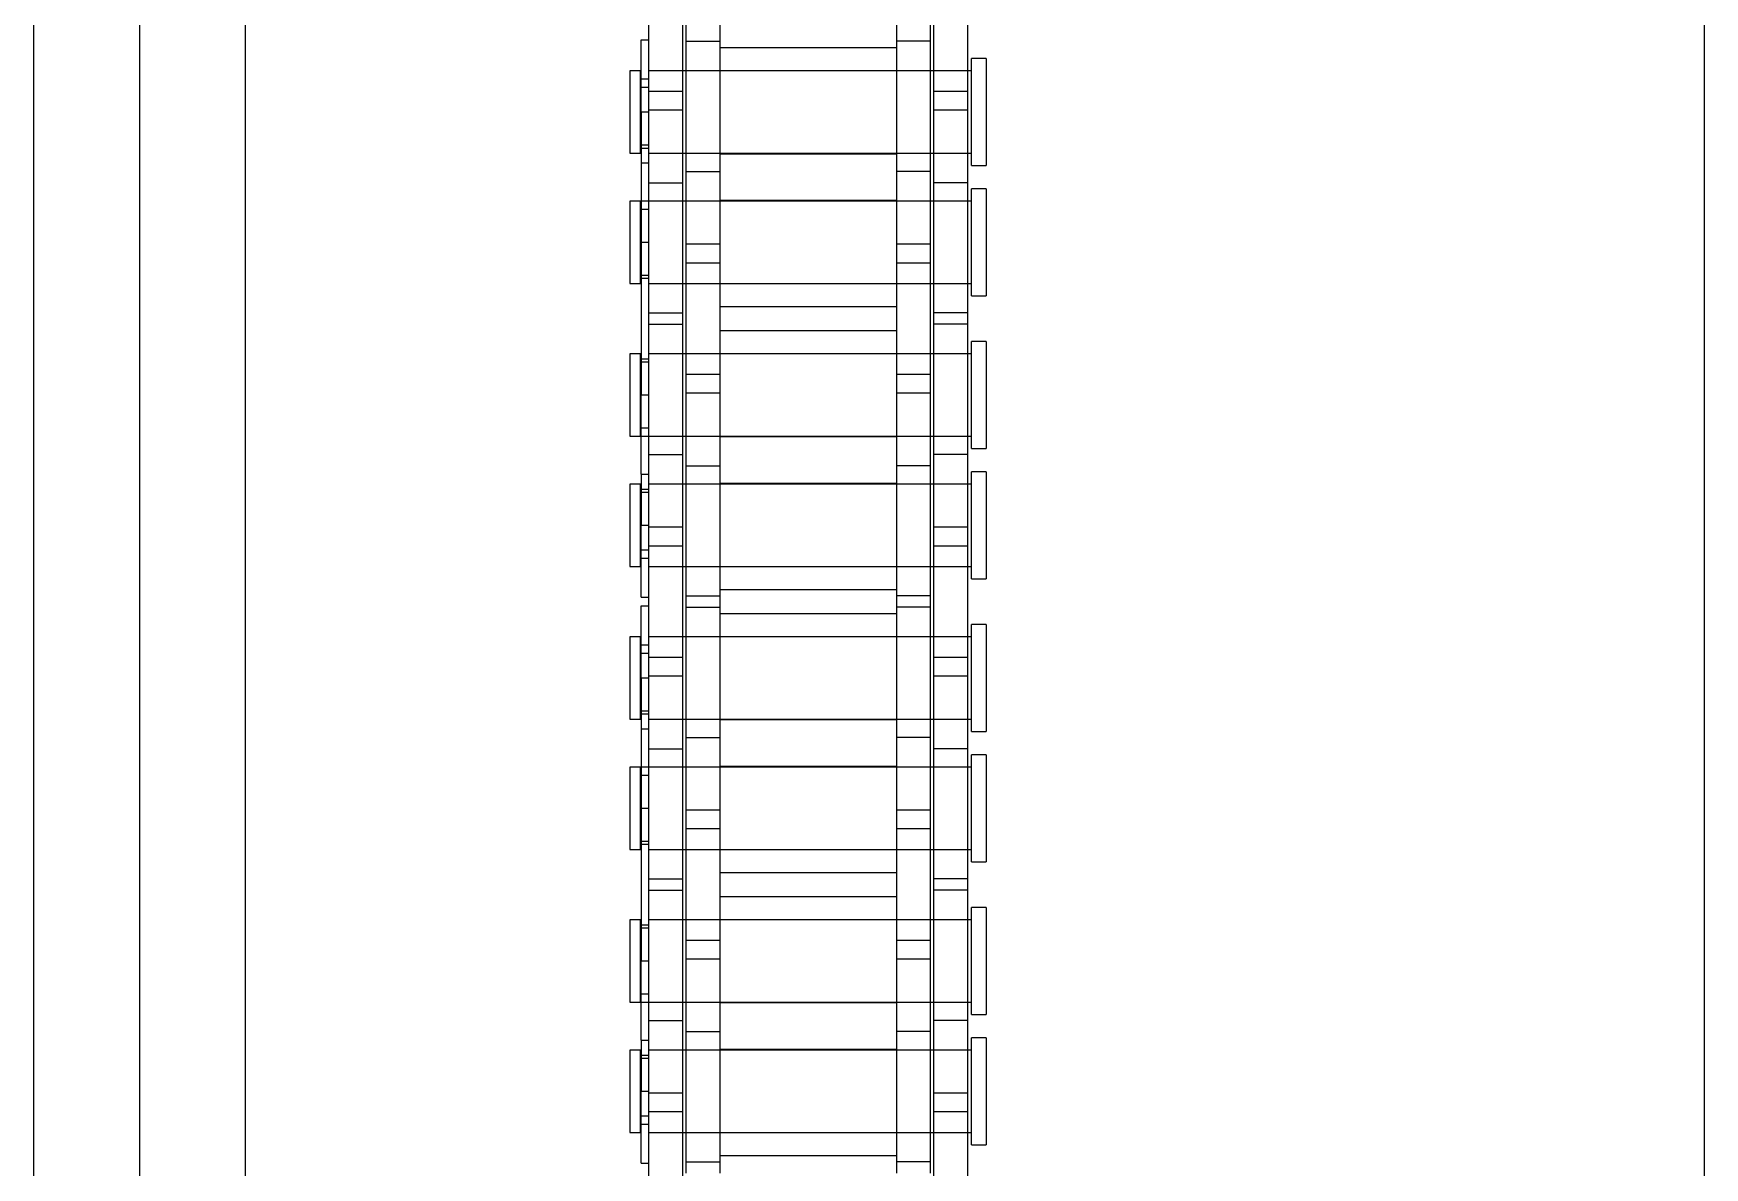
# Model space of a CAD drawing. Header units: metres. Extents: x 0 to 63075, y 0 to 44550.
# Drawn here: x 13894.7 to 13969.7, y 27857.1 to 27908 of the extents above; entities that cross this region are included whole.
import ezdxf

# ---------------------------------------------------------------- set-up
doc = ezdxf.new("R2010")
doc.units = ezdxf.units.M
doc.header["$LTSCALE"] = 75
doc.linetypes.add('HIDDEN2', pattern=[4.7625, 3.175, -1.5875])
for name, color, linetype in [('SDM', 7, 'Continuous'), ('SL4', 4, 'Continuous'), ('ST1', 7, 'HIDDEN2')]:
    doc.layers.add(name, color=color, linetype=linetype)

# ---------------------------------------------------------------- blocks, each defined once
blk = doc.blocks.new('A$Cb6dca9d5')
at = {"layer": 'SL4'}
for p, q in [((48.235, 2334.737), (48.235, 1009.762)), ((57.76, 1009.762), (57.76, 2334.737)), ((123.235, 1009.762), (123.235, 2334.737))]:
    blk.add_line(p, q, dxfattribs=at)
at = {"layer": 'ST1'}
for p, q in [((52.998, 2334.737), (52.998, 1009.762)), ((57.76, 1009.762), (57.76, 2334.737)), ((77.515, 1174.202), (77.515, 1167.852)), ((79.035, 1174.202), (79.035, 1167.852)), ((86.965, 1174.202), (86.965, 1167.852)), ((88.485, 1174.202), (88.485, 1167.852)), ((75.843, 1170.597), (75.843, 1161.502)), ((77.363, 1170.597), (77.363, 1161.502)), ((88.637, 1170.597), (88.637, 1161.502)), ((90.157, 1170.597), (90.157, 1161.502)), ((75.511, 1167.908), (75.843, 1167.908)), ((75.511, 1164.677), (75.511, 1167.908)), ((77.515, 1167.852), (79.035, 1167.852)), ((77.515, 1167.852), (77.515, 1158.757)), ((79.035, 1167.852), (79.035, 1158.757)), ((88.485, 1167.852), (86.965, 1167.852)), ((86.965, 1167.852), (86.965, 1158.757)), ((88.485, 1167.852), (88.485, 1158.757)), ((79.035, 1167.569), (86.965, 1167.569)), ((90.342, 1162.278), (90.342, 1167.075)), ((91, 1167.075), (90.342, 1167.075)), ((91, 1167.075), (91, 1162.278)), ((75, 1166.522), (75, 1162.832)), ((75.474, 1166.522), (75, 1166.522)), ((75.474, 1162.832), (75.474, 1166.522)), ((77.363, 1166.522), (75.843, 1166.522)), ((90.342, 1166.522), (75.843, 1166.522)), ((79.035, 1166.522), (77.515, 1166.522)), ((86.965, 1166.522), (79.035, 1166.522)), ((88.485, 1166.522), (86.965, 1166.522)), ((90.157, 1166.522), (88.637, 1166.522)), ((75.843, 1166.153), (75.474, 1166.153)), ((75.511, 1165.784), (75.843, 1165.784)), ((75.843, 1165.609), (77.363, 1165.609)), ((88.637, 1165.609), (90.157, 1165.609)), ((75.511, 1164.677), (75.843, 1164.677)), ((75.511, 1164.677), (75.511, 1151.977)), ((77.363, 1164.749), (75.843, 1164.749)), ((90.157, 1164.749), (88.637, 1164.749)), ((75, 1162.832), (75.474, 1162.832)), ((75.474, 1163.201), (75.843, 1163.201)), ((75.511, 1163.058), (75.843, 1163.058)), ((75.843, 1162.832), (77.363, 1162.832)), ((75.843, 1162.832), (90.342, 1162.832)), ((77.515, 1162.832), (79.035, 1162.832)), ((79.035, 1162.832), (86.965, 1162.832)), ((86.965, 1162.789), (79.035, 1162.789)), ((86.965, 1162.832), (88.485, 1162.832)), ((88.637, 1162.832), (90.157, 1162.832)), ((75.843, 1162.381), (75.511, 1162.381)), ((77.515, 1162.004), (79.035, 1162.004)), ((88.485, 1162.004), (86.965, 1162.004)), ((90.342, 1162.278), (91, 1162.278)), ((75.843, 1161.502), (77.363, 1161.502)), ((75.843, 1161.502), (75.843, 1155.152)), ((77.363, 1161.502), (77.363, 1155.152)), ((90.157, 1161.502), (88.637, 1161.502)), ((88.637, 1161.502), (88.637, 1155.152)), ((90.157, 1161.502), (90.157, 1155.152)), ((90.342, 1156.43), (90.342, 1161.227)), ((91, 1161.227), (90.342, 1161.227)), ((91, 1161.227), (91, 1156.43)), ((75, 1160.674), (75, 1156.984)), ((75.474, 1160.674), (75, 1160.674)), ((75.474, 1156.984), (75.474, 1160.674)), ((75.843, 1160.305), (75.474, 1160.305)), ((77.363, 1160.674), (75.511, 1160.674)), ((90.342, 1160.674), (75.843, 1160.674)), ((79.035, 1160.674), (77.515, 1160.674)), ((79.035, 1160.717), (86.965, 1160.717)), ((86.965, 1160.674), (79.035, 1160.674)), ((88.485, 1160.674), (86.965, 1160.674)), ((90.157, 1160.674), (88.637, 1160.674)), ((75.511, 1158.829), (75.843, 1158.829)), ((77.515, 1158.757), (77.515, 1157.897)), ((77.515, 1158.757), (79.035, 1158.757)), ((79.035, 1158.757), (79.035, 1157.897)), ((86.965, 1158.757), (86.965, 1157.897)), ((86.965, 1158.757), (88.485, 1158.757)), ((88.485, 1158.757), (88.485, 1157.897)), ((75.474, 1157.353), (75.843, 1157.353)), ((77.515, 1157.897), (77.515, 1148.802)), ((79.035, 1157.897), (77.515, 1157.897)), ((79.035, 1157.897), (79.035, 1148.802)), ((86.965, 1157.897), (86.965, 1148.802)), ((88.485, 1157.897), (86.965, 1157.897)), ((88.485, 1157.897), (88.485, 1148.802)), ((75, 1156.984), (75.474, 1156.984)), ((75.511, 1157.21), (75.843, 1157.21)), ((75.843, 1156.984), (77.363, 1156.984)), ((75.843, 1156.984), (90.342, 1156.984)), ((77.515, 1156.984), (79.035, 1156.984)), ((79.035, 1156.984), (86.965, 1156.984)), ((86.965, 1156.984), (88.485, 1156.984)), ((88.637, 1156.984), (90.157, 1156.984)), ((86.965, 1155.937), (79.035, 1155.937)), ((90.342, 1156.43), (91, 1156.43)), ((75.843, 1155.654), (77.363, 1155.654)), ((75.843, 1155.152), (77.363, 1155.152)), ((75.843, 1155.152), (75.843, 1146.057)), ((77.363, 1155.152), (77.363, 1146.057)), ((90.157, 1155.654), (88.637, 1155.654)), ((90.157, 1155.152), (88.637, 1155.152)), ((88.637, 1155.152), (88.637, 1146.057)), ((90.157, 1155.152), (90.157, 1146.057)), ((79.035, 1154.869), (86.965, 1154.869)), ((90.342, 1149.578), (90.342, 1154.375)), ((91, 1154.375), (90.342, 1154.375)), ((91, 1154.375), (91, 1149.578)), ((75, 1153.822), (75, 1150.132)), ((75.474, 1153.822), (75, 1153.822)), ((75.474, 1150.132), (75.474, 1153.822)), ((75.511, 1153.596), (75.843, 1153.596)), ((77.363, 1153.822), (75.843, 1153.822)), ((90.342, 1153.822), (75.843, 1153.822)), ((79.035, 1153.822), (77.515, 1153.822)), ((86.965, 1153.822), (79.035, 1153.822)), ((88.485, 1153.822), (86.965, 1153.822)), ((90.157, 1153.822), (88.637, 1153.822)), ((75.843, 1153.453), (75.474, 1153.453)), ((77.515, 1152.909), (79.035, 1152.909)), ((86.965, 1152.909), (88.485, 1152.909)), ((79.035, 1152.049), (77.515, 1152.049)), ((88.485, 1152.049), (86.965, 1152.049)), ((75.511, 1151.977), (75.843, 1151.977)), ((75.511, 1148.425), (75.511, 1151.977)), ((75.474, 1150.501), (75.843, 1150.501)), ((75, 1150.132), (75.474, 1150.132)), ((75.511, 1150.132), (77.363, 1150.132)), ((75.843, 1150.132), (90.342, 1150.132)), ((77.515, 1150.132), (79.035, 1150.132)), ((79.035, 1150.132), (86.965, 1150.132)), ((86.965, 1150.089), (79.035, 1150.089)), ((86.965, 1150.132), (88.485, 1150.132)), ((88.637, 1150.132), (90.157, 1150.132)), ((75.843, 1149.304), (77.363, 1149.304)), ((90.157, 1149.304), (88.637, 1149.304)), ((90.342, 1149.578), (91, 1149.578)), ((75.511, 1148.425), (75.511, 1146.129)), ((75.511, 1148.425), (75.843, 1148.425)), ((77.515, 1148.802), (79.035, 1148.802)), ((77.515, 1148.802), (77.515, 1142.452)), ((79.035, 1148.802), (79.035, 1142.452)), ((88.485, 1148.802), (86.965, 1148.802)), ((86.965, 1148.802), (86.965, 1142.452)), ((88.485, 1148.802), (88.485, 1142.452)), ((90.342, 1143.73), (90.342, 1148.527)), ((91, 1148.527), (90.342, 1148.527)), ((91, 1148.527), (91, 1143.73)), ((75, 1147.974), (75, 1144.284)), ((75.474, 1147.974), (75, 1147.974)), ((75.474, 1144.284), (75.474, 1147.974)), ((75.843, 1147.605), (75.474, 1147.605)), ((75.511, 1147.748), (75.843, 1147.748)), ((77.363, 1147.974), (75.843, 1147.974)), ((90.342, 1147.974), (75.843, 1147.974)), ((79.035, 1147.974), (77.515, 1147.974)), ((79.035, 1148.017), (86.965, 1148.017)), ((86.965, 1147.974), (79.035, 1147.974)), ((88.485, 1147.974), (86.965, 1147.974)), ((90.157, 1147.974), (88.637, 1147.974)), ((75.511, 1146.129), (75.843, 1146.129)), ((75.511, 1142.898), (75.511, 1146.129)), ((75.843, 1146.057), (75.843, 1145.197)), ((75.843, 1146.057), (77.363, 1146.057)), ((77.363, 1146.057), (77.363, 1145.197)), ((88.637, 1146.057), (88.637, 1145.197)), ((88.637, 1146.057), (90.157, 1146.057)), ((90.157, 1146.057), (90.157, 1145.197)), ((75.474, 1144.653), (75.843, 1144.653)), ((75.511, 1145.022), (75.843, 1145.022)), ((75.843, 1145.197), (75.843, 1136.102)), ((77.363, 1145.197), (75.843, 1145.197)), ((77.363, 1145.197), (77.363, 1136.102)), ((88.637, 1145.197), (88.637, 1136.102)), ((90.157, 1145.197), (88.637, 1145.197)), ((90.157, 1145.197), (90.157, 1136.102)), ((75, 1144.284), (75.474, 1144.284)), ((75.843, 1144.284), (77.363, 1144.284)), ((75.843, 1144.284), (90.342, 1144.284)), ((77.515, 1144.284), (79.035, 1144.284)), ((79.035, 1144.284), (86.965, 1144.284)), ((86.965, 1144.284), (88.485, 1144.284)), ((88.637, 1144.284), (90.157, 1144.284)), ((86.965, 1143.237), (79.035, 1143.237)), ((90.342, 1143.73), (91, 1143.73)), ((75.511, 1142.898), (75.843, 1142.898)), ((75.511, 1142.508), (75.843, 1142.508)), ((75.511, 1139.277), (75.511, 1142.508)), ((77.515, 1142.954), (79.035, 1142.954)), ((77.515, 1142.452), (79.035, 1142.452)), ((77.515, 1142.452), (77.515, 1133.357)), ((79.035, 1142.452), (79.035, 1133.357)), ((88.485, 1142.954), (86.965, 1142.954)), ((88.485, 1142.452), (86.965, 1142.452)), ((86.965, 1142.452), (86.965, 1133.357)), ((88.485, 1142.452), (88.485, 1133.357)), ((79.035, 1142.169), (86.965, 1142.169)), ((90.342, 1136.878), (90.342, 1141.675)), ((91, 1141.675), (90.342, 1141.675)), ((91, 1141.675), (91, 1136.878)), ((75, 1141.122), (75, 1137.432)), ((75.474, 1141.122), (75, 1141.122)), ((75.474, 1137.432), (75.474, 1141.122)), ((75.843, 1140.753), (75.474, 1140.753)), ((77.363, 1141.122), (75.843, 1141.122)), ((90.342, 1141.122), (75.843, 1141.122)), ((79.035, 1141.122), (77.515, 1141.122)), ((86.965, 1141.122), (79.035, 1141.122)), ((88.485, 1141.122), (86.965, 1141.122)), ((90.157, 1141.122), (88.637, 1141.122)), ((75.511, 1140.384), (75.843, 1140.384)), ((75.843, 1140.209), (77.363, 1140.209)), ((88.637, 1140.209), (90.157, 1140.209)), ((75.511, 1139.277), (75.511, 1126.577)), ((75.511, 1139.277), (75.843, 1139.277)), ((77.363, 1139.349), (75.843, 1139.349)), ((90.157, 1139.349), (88.637, 1139.349)), ((75.474, 1137.801), (75.843, 1137.801)), ((75, 1137.432), (75.474, 1137.432)), ((75.511, 1137.658), (75.843, 1137.658)), ((75.843, 1137.432), (77.363, 1137.432)), ((75.843, 1137.432), (90.342, 1137.432)), ((77.515, 1137.432), (79.035, 1137.432)), ((79.035, 1137.432), (86.965, 1137.432)), ((86.965, 1137.389), (79.035, 1137.389)), ((86.965, 1137.432), (88.485, 1137.432)), ((88.637, 1137.432), (90.157, 1137.432)), ((75.843, 1136.981), (75.511, 1136.981)), ((77.515, 1136.604), (79.035, 1136.604)), ((88.485, 1136.604), (86.965, 1136.604)), ((90.342, 1136.878), (91, 1136.878)), ((75.843, 1136.102), (77.363, 1136.102)), ((75.843, 1136.102), (75.843, 1129.752)), ((77.363, 1136.102), (77.363, 1129.752)), ((90.157, 1136.102), (88.637, 1136.102)), ((88.637, 1136.102), (88.637, 1129.752)), ((90.157, 1136.102), (90.157, 1129.752)), ((90.342, 1131.03), (90.342, 1135.827)), ((91, 1135.827), (90.342, 1135.827)), ((91, 1135.827), (91, 1131.03)), ((75, 1135.274), (75, 1131.584)), ((75.474, 1135.274), (75, 1135.274)), ((75.474, 1131.584), (75.474, 1135.274)), ((75.843, 1134.905), (75.474, 1134.905)), ((77.363, 1135.274), (75.511, 1135.274)), ((90.342, 1135.274), (75.843, 1135.274)), ((79.035, 1135.274), (77.515, 1135.274)), ((79.035, 1135.317), (86.965, 1135.317)), ((86.965, 1135.274), (79.035, 1135.274)), ((88.485, 1135.274), (86.965, 1135.274)), ((90.157, 1135.274), (88.637, 1135.274)), ((75.511, 1133.429), (75.843, 1133.429)), ((77.515, 1133.357), (77.515, 1132.497)), ((77.515, 1133.357), (79.035, 1133.357)), ((79.035, 1133.357), (79.035, 1132.497)), ((86.965, 1133.357), (86.965, 1132.497)), ((86.965, 1133.357), (88.485, 1133.357)), ((88.485, 1133.357), (88.485, 1132.497)), ((75.474, 1131.953), (75.843, 1131.953)), ((75.511, 1131.81), (75.843, 1131.81)), ((77.515, 1132.497), (77.515, 1123.402)), ((79.035, 1132.497), (77.515, 1132.497)), ((79.035, 1132.497), (79.035, 1123.402)), ((86.965, 1132.497), (86.965, 1123.402)), ((88.485, 1132.497), (86.965, 1132.497)), ((88.485, 1132.497), (88.485, 1123.402)), ((75, 1131.584), (75.474, 1131.584)), ((75.843, 1131.584), (77.363, 1131.584)), ((75.843, 1131.584), (90.342, 1131.584)), ((77.515, 1131.584), (79.035, 1131.584)), ((79.035, 1131.584), (86.965, 1131.584)), ((86.965, 1131.584), (88.485, 1131.584)), ((88.637, 1131.584), (90.157, 1131.584)), ((90.342, 1131.03), (91, 1131.03)), ((75.843, 1130.254), (77.363, 1130.254)), ((86.965, 1130.537), (79.035, 1130.537)), ((90.157, 1130.254), (88.637, 1130.254)), ((75.843, 1129.752), (77.363, 1129.752)), ((75.843, 1129.752), (75.843, 1120.657)), ((77.363, 1129.752), (77.363, 1120.657)), ((90.157, 1129.752), (88.637, 1129.752)), ((88.637, 1129.752), (88.637, 1120.657)), ((90.157, 1129.752), (90.157, 1120.657)), ((79.035, 1129.469), (86.965, 1129.469)), ((90.342, 1124.178), (90.342, 1128.975)), ((91, 1128.975), (90.342, 1128.975)), ((91, 1128.975), (91, 1124.178)), ((75, 1128.422), (75, 1124.732)), ((75.474, 1128.422), (75, 1128.422)), ((75.474, 1124.732), (75.474, 1128.422)), ((75.843, 1128.053), (75.474, 1128.053)), ((75.511, 1128.196), (75.843, 1128.196)), ((77.363, 1128.422), (75.843, 1128.422)), ((90.342, 1128.422), (75.843, 1128.422)), ((79.035, 1128.422), (77.515, 1128.422)), ((86.965, 1128.422), (79.035, 1128.422)), ((88.485, 1128.422), (86.965, 1128.422)), ((90.157, 1128.422), (88.637, 1128.422)), ((77.515, 1127.509), (79.035, 1127.509)), ((86.965, 1127.509), (88.485, 1127.509)), ((75.511, 1126.577), (75.843, 1126.577)), ((75.511, 1123.025), (75.511, 1126.577)), ((79.035, 1126.649), (77.515, 1126.649)), ((88.485, 1126.649), (86.965, 1126.649)), ((75.474, 1125.101), (75.843, 1125.101)), ((75, 1124.732), (75.474, 1124.732)), ((75.511, 1124.732), (77.363, 1124.732)), ((75.843, 1124.732), (90.342, 1124.732)), ((77.515, 1124.732), (79.035, 1124.732)), ((79.035, 1124.732), (86.965, 1124.732)), ((86.965, 1124.689), (79.035, 1124.689)), ((86.965, 1124.732), (88.485, 1124.732)), ((88.637, 1124.732), (90.157, 1124.732)), ((75.843, 1123.904), (77.363, 1123.904)), ((90.157, 1123.904), (88.637, 1123.904)), ((90.342, 1124.178), (91, 1124.178)), ((75.511, 1123.025), (75.511, 1120.729)), ((75.511, 1123.025), (75.843, 1123.025)), ((77.515, 1123.402), (79.035, 1123.402)), ((77.515, 1123.402), (77.515, 1117.052)), ((79.035, 1123.402), (79.035, 1117.052)), ((88.485, 1123.402), (86.965, 1123.402)), ((86.965, 1123.402), (86.965, 1117.052)), ((88.485, 1123.402), (88.485, 1117.052)), ((90.342, 1118.33), (90.342, 1123.127)), ((91, 1123.127), (90.342, 1123.127)), ((91, 1123.127), (91, 1118.33)), ((75, 1122.574), (75, 1118.884)), ((75.474, 1122.574), (75, 1122.574)), ((75.474, 1118.884), (75.474, 1122.574)), ((75.843, 1122.205), (75.474, 1122.205)), ((75.511, 1122.348), (75.843, 1122.348)), ((77.363, 1122.574), (75.843, 1122.574)), ((90.342, 1122.574), (75.843, 1122.574)), ((79.035, 1122.574), (77.515, 1122.574)), ((79.035, 1122.617), (86.965, 1122.617)), ((86.965, 1122.574), (79.035, 1122.574)), ((88.485, 1122.574), (86.965, 1122.574)), ((90.157, 1122.574), (88.637, 1122.574)), ((75.511, 1120.729), (75.843, 1120.729)), ((75.511, 1117.498), (75.511, 1120.729)), ((75.843, 1120.657), (75.843, 1119.797)), ((75.843, 1120.657), (77.363, 1120.657)), ((77.363, 1120.657), (77.363, 1119.797)), ((88.637, 1120.657), (88.637, 1119.797)), ((88.637, 1120.657), (90.157, 1120.657)), ((90.157, 1120.657), (90.157, 1119.797)), ((75.843, 1119.797), (75.843, 1110.702)), ((77.363, 1119.797), (75.843, 1119.797)), ((77.363, 1119.797), (77.363, 1110.702)), ((88.637, 1119.797), (88.637, 1110.702)), ((90.157, 1119.797), (88.637, 1119.797)), ((90.157, 1119.797), (90.157, 1110.702)), ((75.474, 1119.253), (75.843, 1119.253)), ((75.511, 1119.622), (75.843, 1119.622)), ((75, 1118.884), (75.474, 1118.884)), ((75.843, 1118.884), (77.363, 1118.884)), ((75.843, 1118.884), (90.342, 1118.884)), ((77.515, 1118.884), (79.035, 1118.884)), ((79.035, 1118.884), (86.965, 1118.884)), ((86.965, 1118.884), (88.485, 1118.884)), ((88.637, 1118.884), (90.157, 1118.884)), ((90.342, 1118.33), (91, 1118.33)), ((77.515, 1117.554), (79.035, 1117.554)), ((86.965, 1117.837), (79.035, 1117.837)), ((88.485, 1117.554), (86.965, 1117.554)), ((75.511, 1117.498), (75.843, 1117.498))]:
    blk.add_line(p, q, dxfattribs=at)

msp = doc.modelspace()

# ---------------------------------------------------------------- block references
at = {"layer": 'SDM'}
msp.add_blockref('A$Cb6dca9d5', (13846.469, 26739.769), dxfattribs=at)

doc.saveas('drawing.dxf')
